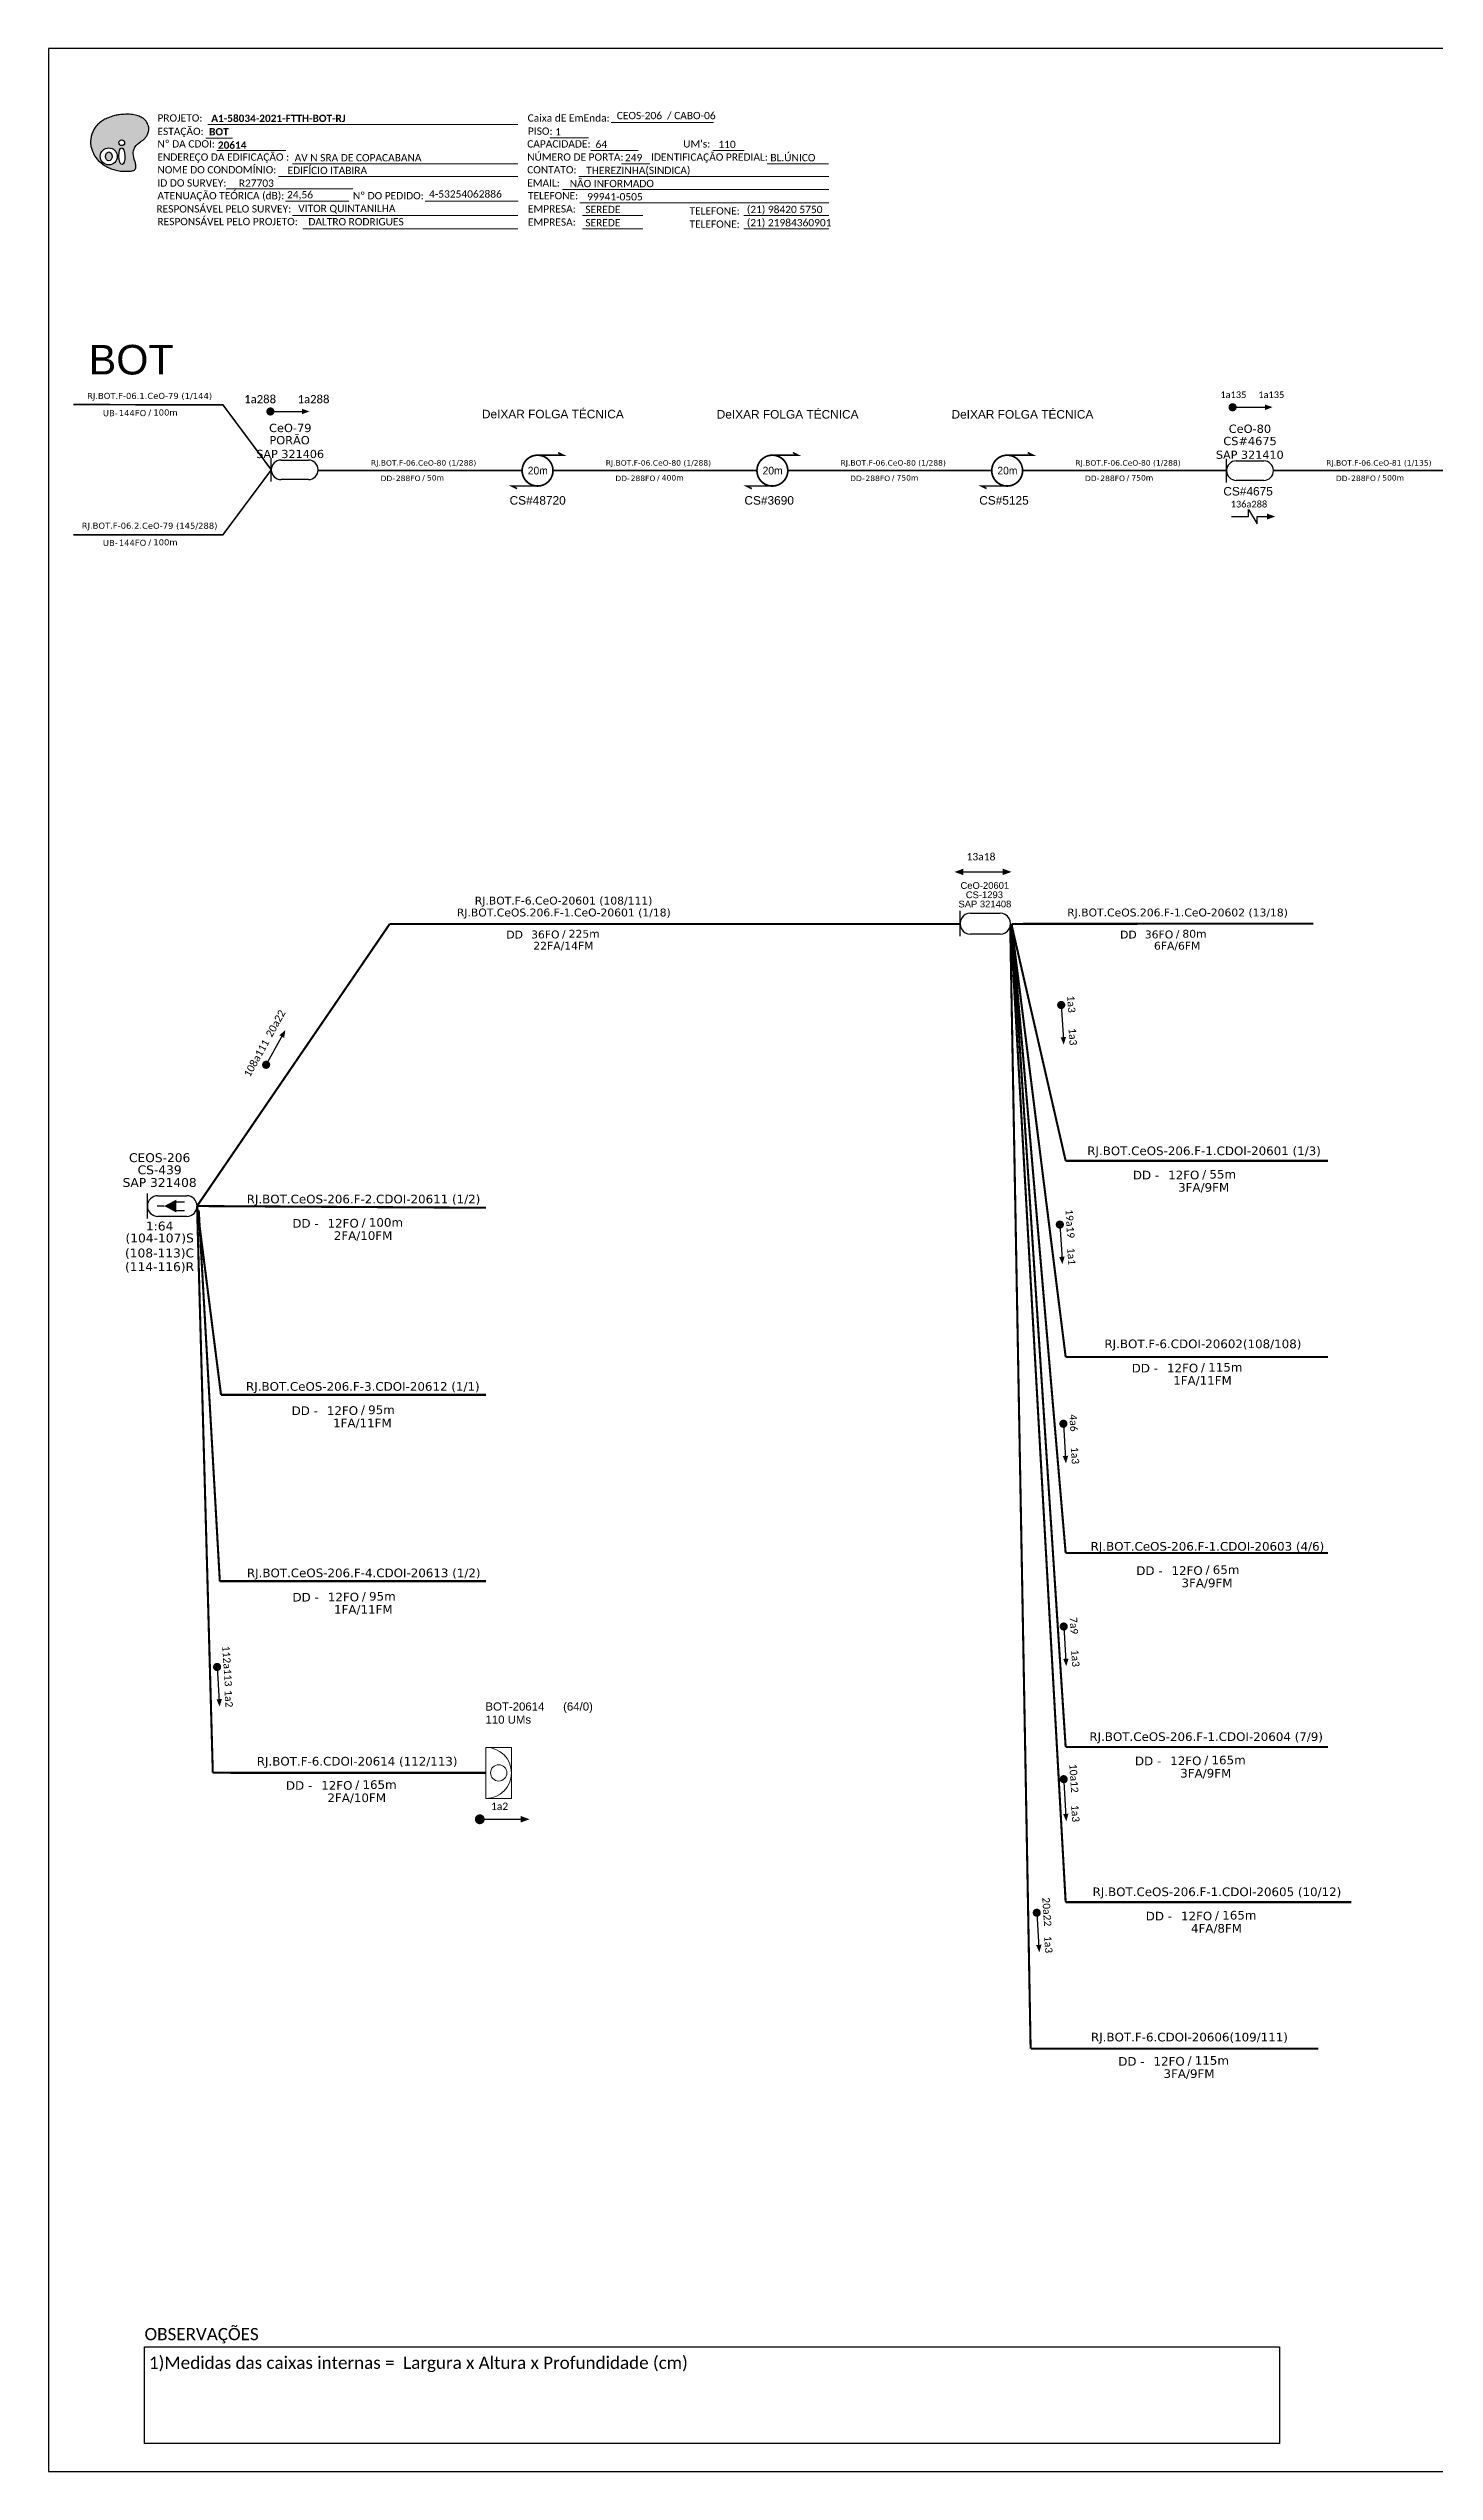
# Model space of a CAD drawing. Header units: metres. Extents: x -1286 to 468, y -500 to 94.
# Drawn here: x -1286 to -946, y -500 to 94 of the extents above; entities that cross this region are included whole.
import ezdxf
from ezdxf.enums import TextEntityAlignment as Align

# ---------------------------------------------------------------- set-up
doc = ezdxf.new("R2010")
doc.units = ezdxf.units.M
for name, color, linetype, lineweight in [("20.0-LEGENDA DOS CDO'S", 1, 'Continuous', 0), ('20.1-CDO_INTERIOR', 1, 'Continuous', 0), ('40.1-ETIQUETAS', 1, 'Continuous', 20)]:
    doc.layers.add(name, color=color, linetype=linetype, lineweight=lineweight)
for name, color, linetype in [('20.4-CEO', 1, 'Continuous'), ('20.4-CEOS', 1, 'Continuous'), ('20.5-CABO AÉREO', 1, 'Continuous'), ('CAP a instalar', 1, 'Continuous'), ('CEO', 1, 'Continuous'), ('SETA', 7, 'Continuous')]:
    doc.layers.add(name, color=color, linetype=linetype)
doc.styles.add('ARIAL', font='arial.ttf')
doc.styles.add('siredit', font='verdana.ttf')
doc.styles.add('WMF-Calibri0', font='calibri.ttf')
doc.styles.add('WMF-Calibri1', font='calibrib.ttf')
doc.linetypes.add('FENCELINE1', pattern='A,0.25,-0.1,[133,ltypeshp.shx,S=0.1,R=0,X=-0.1,Y=0],-0.1,1', length=1.45)

# ---------------------------------------------------------------- blocks, each defined once
blk = doc.blocks.new('OI')
h = blk.add_hatch(color=40)
edge = h.paths.add_edge_path()
edge.add_spline(control_points=[(4.35, -0.67), (3.92, -0.99), (3.26, -1.5), (2.81, -2.59), (2.9, -3.5), (3.06, -4.27), (3.31, -4.85), (3.37, -5.39), (3.4, -5.88), (3.2, -6.4), (2.54, -6.61), (1.65, -6.63), (0.55, -6.67), (-0.56, -6.42), (-1.61, -6.14), (-2.77, -5.61), (-3.92, -4.77), (-4.89, -3.7), (-5.34, -2.65), (-5.6, -1.94), (-5.85, -0.96), (-5.71, 0.47), (-5.1, 2.02), (-4.14, 3.02), (-3.3, 3.61), (-2.37, 4.16), (-1.36, 4.44), (-0.56, 4.7), (0.79, 4.85), (2.24, 4.97), (3.79, 4.57), (4.67, 4.21), (5.44, 3.65), (5.76, 2.99), (6.03, 2.21), (6.01, 1.46), (5.72, 0.64), (5.31, 0.08), (4.88, -0.38), (4.51, -0.55), (4.35, -0.67)], knot_values=[0, 0, 0, 0, 1.60434, 2.417191, 3.427595, 4.282808, 4.776746, 5.304182, 5.888771, 6.258406, 6.858137, 7.79129, 8.986195, 10.124242, 11.187857, 12.242908, 13.953784, 15.414161, 16.515391, 17.349188, 17.675853, 19.552021, 21.515531, 22.568638, 23.63245, 24.621084, 25.782718, 26.745347, 27.142653, 29.870543, 31.004649, 31.921532, 32.709589, 33.801391, 34.042471, 35.192333, 35.971461, 36.628871, 37.254359, 37.836911, 37.836911, 37.836911, 37.836911], degree=3, periodic=0)
h.paths.add_polyline_path([(1.13, -0.87, -1), (-0.04, -0.87, -1)], flags=16)
edge = h.paths.add_edge_path(flags=16)
edge.add_ellipse((0.56, -3.59), major_axis=(-0.02, 1.71), ratio=0.361305, start_angle=0, end_angle=360)
h.paths.add_polyline_path([(-0.36, -3.62, -1), (-3.8, -3.62, -1)], flags=16)
edge = h.paths.add_edge_path(flags=0)
edge.add_ellipse((-2.08, -3.62), major_axis=(0, 0.885), ratio=0.758294, start_angle=0, end_angle=360)
at = {"color": 40}
for centre, radius in [((-2.08, -3.62), 1.72), ((0.54, -0.87), 0.587)]:
    blk.add_circle(centre, radius, dxfattribs=at)
blk.add_ellipse((-2.08, -3.62), major_axis=(0, 0.885), ratio=0.758294, start_param=-3.141592653589792, end_param=3.141592653589792, dxfattribs=at)
blk.add_ellipse((0.56, -3.59), major_axis=(-0.02, 1.71), ratio=0.361305, dxfattribs=at)
at = {"color": 40, "start_tangent": (-0.800898, -0.598801), "end_tangent": (-0.800898, -0.598801)}
blk.add_spline([(4.35, -0.67), (3.2, -1.78), (2.9, -2.54), (2.92, -3.55), (3.12, -4.38), (3.28, -4.85), (3.37, -5.37), (3.35, -5.95), (3.2, -6.29), (2.66, -6.55), (1.73, -6.63), (0.54, -6.62), (-0.58, -6.41), (-1.6, -6.11), (-2.56, -5.67), (-3.95, -4.67), (-4.89, -3.56), (-5.37, -2.56), (-5.64, -1.78), (-5.72, -1.46), (-5.63, 0.42), (-4.84, 2.22), (-4.13, 2.99), (-3.27, 3.62), (-2.4, 4.09), (-1.3, 4.47), (-0.37, 4.72), (0.02, 4.77), (2.75, 4.8), (3.85, 4.53), (4.69, 4.16), (5.31, 3.68), (5.85, 2.73), (5.93, 2.5), (5.94, 1.35), (5.67, 0.62), (5.29, 0.08), (4.84, -0.36), (4.35, -0.67)], degree=3, dxfattribs=at)
blk = doc.blocks.new('CDOI_INT')
at = {"layer": '20.1-CDO_INTERIOR', "color": 0, "lineweight": 18}
blk.add_lwpolyline([(4.25, -4.25), (4.25, 4.25), (0, 4.25), (0, -4.25)], close=True, dxfattribs=at)
blk.add_circle((2.12, 0), 1.36, dxfattribs=at)
blk.add_arc((0, 0), 4.25, 270, 90, dxfattribs=at)
at = {"layer": "20.0-LEGENDA DOS CDO'S", "color": 0, "style": 'ARIAL'}
for tag, p in [('CDO_N', (-0.08, 10.38)), ('SURVEY', (-0.08, 8.2)), ('SPLITER_1', (21.18, 10.38)), ('SPLITER_2', (21.19, 8.68)), ('SAP', (-0.08, 6.23)), ('1:XX', (5.94, -2.22)), ('UMS', (5.94, -4.24))]:
    blk.add_attdef(tag, p, '', height=1.36, dxfattribs=at)
blk.add_attdef('FIBRAS_UTILIZADAS', text='', height=1.36, dxfattribs=at).set_placement((15.34, 10.38), align=Align.CENTER)

msp = doc.modelspace()

# ---------------------------------------------------------------- linework, layer by layer
at = {"color": 0}
for p, q in [((-1262.5, -469.23), (-984.25, -469.23)), ((-1262.5, -492.93), (-1262.5, -469.23)), ((-984.25, -469.23), (-984.25, -492.93)), ((-984.25, -492.93), (-1262.5, -492.93))]:
    msp.add_line(p, q, dxfattribs=at)
msp.add_lwpolyline([(-1286.07, -499.81), (-445.07, -499.81), (-445.07, 94.19), (-1286.07, 94.19)], close=True)
at = {"color": 7, "lineweight": 0}
for points in [[(-1247.47, 72.24), (-1240.92, 72.24)], [(-1246.96, 75.52), (-1170.98, 75.52)], [(-1163.19, 72.28), (-1153.71, 72.28)], [(-1148.15, 76.01), (-1123.01, 76.01)], [(-1244.81, 69.17), (-1227.84, 69.17)], [(-1226.24, 65.93), (-1170.98, 65.93)], [(-1153.14, 69.17), (-1141.52, 69.17)], [(-1145.56, 65.93), (-1138.61, 65.93)], [(-1123.2, 69.17), (-1115.53, 69.17)], [(-1109.86, 65.93), (-1094.82, 65.93)], [(-1242.49, 59.75), (-1211.44, 59.75)], [(-1229.65, 62.82), (-1170.98, 62.82)], [(-1160.06, 59.58), (-1094.8, 59.58)], [(-1156.02, 62.82), (-1094.8, 62.82)], [(-1227.96, 56.79), (-1212.45, 56.79)], [(-1193.73, 56.79), (-1170.96, 56.79)], [(-1155.78, 56.34), (-1094.8, 56.34)], [(-1226.24, 53.23), (-1170.98, 53.23)], [(-1223.75, 49.99), (-1170.98, 49.99)], [(-1155.17, 53.23), (-1140.37, 53.23)], [(-1155.17, 49.99), (-1140.37, 49.99)], [(-1115.57, 53.23), (-1094.8, 53.23)], [(-1115.57, 49.99), (-1094.8, 49.99)]]:
    msp.add_lwpolyline(points, dxfattribs=at)
at = {"color": 7}
for points, const_width in [([(-1232.16, 5.2, 1), (-1231.16, 5.2, 1)], 1), ([(-996.29, 6.24, 1), (-995.29, 6.24, 1)], 1), ([(-1166.17, -5.51, 1.000012), (-1166.17, -13.07, 0.999978)], 0.42), ([(-1108.61, -5.51, 1.000012), (-1108.61, -13.07, 0.999978)], 0.42), ([(-1051.05, -5.51, 1.000012), (-1051.05, -13.07, 0.999978)], 0.42), ([(-1037.84, -139.79, 1), (-1037.78, -140.79, 1)], 1), ([(-1038.17, -193.62, 1), (-1038.11, -194.62, 1)], 1), ([(-1037.3, -242.45, 1), (-1037.23, -243.45, 1)], 1), ([(-1037.21, -292.16, 1), (-1037.15, -293.15, 1)], 1), ([(-1244.76, -302.07, 1), (-1244.7, -303.07, 1)], 1), ([(-1037.21, -329.58, 1), (-1037.15, -330.58, 1)], 1), ([(-1043.83, -362.32, 1), (-1043.77, -363.31, 1)], 1)]:
    msp.add_lwpolyline(points, format="xyb", close=True, dxfattribs=dict(at, const_width=const_width))
for points in [[(-995.79, 6.24), (-987.81, 6.24)], [(-991.9, -20.57), (-991.9, -18.8), (-989.79, -22.34), (-989.79, -20.57)]]:
    msp.add_lwpolyline(points, dxfattribs=at)
at = {"color": 7, "const_width": 0.394}
for points in [[(-1166.17, -5.51), (-1159.87, -5.51), (-1161.13, -4.88)], [(-1108.61, -5.51), (-1102.31, -5.51), (-1103.57, -4.88)], [(-1051.05, -5.51), (-1044.75, -5.51), (-1046.01, -4.88)], [(-1166.17, -13.07), (-1172.47, -13.07), (-1171.21, -13.7)], [(-1108.61, -13.07), (-1114.91, -13.07), (-1113.65, -13.7)], [(-1051.05, -13.07), (-1057.35, -13.07), (-1056.09, -13.7)]]:
    msp.add_lwpolyline(points, dxfattribs=at)
for points, const_width in [([(-1232.95, -155.39, 1), (-1232.47, -154.52, 1)], 1), ([(-1180.94, -339.91, 1), (-1179.73, -339.91, 1)], 1.21)]:
    msp.add_lwpolyline(points, format="xyb", close=True, dxfattribs=dict(const_width=const_width))
at = {"layer": '20.4-CEO', "color": 7}
for p, q in [((-1229.05, -6.71), (-1222.34, -6.71)), ((-1222.34, -11.49), (-1229.05, -11.49))]:
    msp.add_line(p, q, dxfattribs=at)
at = {"layer": '20.4-CEO', "color": 7, "const_width": 0.4}
for points in [[(-1279.94, 6.89), (-1243.31, 6.84), (-1231.44, -9.1)], [(-1279.94, -25.01), (-1243.31, -25.03), (-1231.44, -9.1)]]:
    msp.add_lwpolyline(points, dxfattribs=at)
at = {"layer": '20.4-CEO', "color": 7}
msp.add_lwpolyline([(-1231.44, -11.98), (-1231.44, -6.21)], dxfattribs=at)
for centre, start, end in [((-1229.05, -9.1), 90, 270), ((-1222.34, -9.1), 270, 90)]:
    msp.add_arc(centre, 2.39, start, end, dxfattribs=at)
at = {"layer": '20.4-CEOS', "color": 7}
for p, q in [((-994.88, -6.9), (-988.16, -6.9)), ((-988.16, -11.69), (-994.88, -11.69)), ((-1062.6, -123.46), (-1062.6, -117.24)), ((-1060.02, -117.77), (-1052.79, -117.77)), ((-1052.79, -122.93), (-1060.02, -122.93))]:
    msp.add_line(p, q, dxfattribs=at)
at = {"layer": '20.4-CEOS', "color": 5}
for p, q in [((-1259.27, -187.05), (-1252.17, -187.05)), ((-1252.17, -192.11), (-1259.27, -192.11))]:
    msp.add_line(p, q, dxfattribs=at)
at = {"layer": '20.4-CEOS', "color": 7}
msp.add_lwpolyline([(-997.27, -12.18), (-997.27, -6.41)], dxfattribs=at)
at = {"layer": '20.4-CEOS', "color": 5}
for points in [[(-1261.8, -192.63), (-1261.8, -186.53)], [(-1257.68, -189.58), (-1259.39, -189.58)], [(-1254.88, -188.58), (-1252.73, -188.58)], [(-1254.88, -190.68), (-1252.73, -190.68)]]:
    msp.add_lwpolyline(points, dxfattribs=at)
msp.add_lwpolyline([(-1257.68, -189.58, 0, 3.13, 0), (-1254.75, -189.58, 3.13, 3.13, 0)], format="xyseb", dxfattribs=at)
at = {"layer": '20.4-CEOS', "color": 7}
for centre, start, end in [((-994.88, -9.29), 90, 270), ((-988.16, -9.29), 270, 90)]:
    msp.add_arc(centre, 2.39, start, end, dxfattribs=at)
at = {"layer": '20.4-CEOS', "color": 5}
for centre, start, end in [((-1259.27, -189.58), 90, 270), ((-1252.17, -189.58), 270, 90)]:
    msp.add_arc(centre, 2.53, start, end, dxfattribs=at)
at = {"layer": '20.4-CEOS', "color": 7}
for centre, major_axis, start_param, end_param in [((-1060.02, -120.35), (1.82, 1.82), 0.785398, 3.926991), ((-1052.79, -120.35), (-1.82, 1.82), 2.356194, 5.497787)]:
    msp.add_ellipse(centre, major_axis=major_axis, ratio=1, start_param=start_param, end_param=end_param, dxfattribs=at)
at = {"layer": '20.5-CABO AÉREO', "color": 7, "ltscale": 8, "const_width": 0.4}
for points in [[(-1219.95, -9.29), (-1169.95, -9.29)], [(-1162.39, -9.29), (-1112.39, -9.29)], [(-1104.83, -9.29), (-1054.83, -9.29)], [(-1047.27, -9.29), (-997.27, -9.29)], [(-985.77, -9.29), (-935.77, -9.29)]]:
    msp.add_lwpolyline(points, dxfattribs=at)
at = {"layer": 'CAP a instalar', "color": 7, "linetype": 'FENCELINE1', "ltscale": 7, "const_width": 0.513}
for points in [[(-1249.64, -189.58), (-1202.4, -120.41)], [(-1202.4, -120.41), (-1062.64, -120.41)], [(-1050.3, -120.87), (-1045.3, -396.11)], [(-1050.18, -121.05), (-1036.71, -360.23)], [(-1049.99, -120.54), (-1036.71, -178.5)], [(-1049.99, -120.54), (-1036.71, -226.57)], [(-1049.93, -120.41), (-975.97, -120.35)], [(-1049.93, -120.41), (-1036.71, -274.64)], [(-1049.93, -120.41), (-1036.71, -322.19)], [(-1036.71, -178.5), (-972.37, -178.5)], [(-1249.64, -189.58), (-1178.81, -190)], [(-1249.64, -189.58), (-1243.77, -235.85)], [(-1249.23, -190.63), (-1244.06, -281.54)], [(-1036.71, -226.57), (-972.37, -226.57)], [(-1243.77, -235.85), (-1178.81, -235.85)], [(-1036.71, -274.64), (-972.37, -274.64)], [(-1244.06, -281.54), (-1178.81, -281.54)], [(-1036.71, -322.19), (-972.37, -322.19)], [(-1036.71, -360.23), (-966.69, -360.23)], [(-1045.18, -396.15), (-974.78, -396.15)]]:
    msp.add_lwpolyline(points, dxfattribs=at)
at = {"layer": 'CAP a instalar', "color": 1, "linetype": 'FENCELINE1', "ltscale": 7, "const_width": 0.513}
for points in [[(-1249.64, -189.58), (-1245.78, -328.51)], [(-1245.78, -328.51), (-1178.81, -328.53)]]:
    msp.add_lwpolyline(points, dxfattribs=at)
at = {"layer": 'SETA', "color": 7}
for points in [[(-1231.66, 5.2), (-1222.96, 5.2)], [(-996.05, -20.57), (-991.9, -20.57)], [(-989.79, -20.57), (-986.6, -20.57)], [(-1061.76, -107.68), (-1051.36, -107.68)], [(-1037.81, -140.29), (-1037.27, -148.87)], [(-1038.14, -194.12), (-1037.59, -202.7)], [(-1037.26, -242.95), (-1036.72, -251.53)], [(-1037.18, -292.65), (-1036.64, -301.23)], [(-1244.73, -302.57), (-1244.19, -311.15)], [(-1037.18, -330.69), (-1036.64, -339.27)], [(-1043.8, -362.82), (-1043.26, -371.4)]]:
    msp.add_lwpolyline(points, dxfattribs=at)
at = {"layer": 'SETA'}
for points in [[(-1232.71, -154.95), (-1228.53, -147.44)], [(-1179.91, -339.92), (-1169.5, -339.92)]]:
    msp.add_lwpolyline(points, dxfattribs=at)
at = {"layer": 'SETA', "color": 7}
for points in [[(-987.82, 6.9), (-985.98, 6.25), (-987.81, 5.57)], [(-1223.92, 5.87), (-1222.09, 5.21), (-1223.91, 4.53)], [(-987.36, -19.83), (-985.34, -20.56), (-987.36, -21.29)], [(-1061.76, -108.48), (-1063.98, -107.68), (-1061.76, -106.87)], [(-1052.19, -106.85), (-1049.98, -107.66), (-1052.19, -108.47)], [(-1036.63, -148.14), (-1037.18, -150.01), (-1037.96, -148.22)], [(-1036.96, -201.97), (-1037.51, -203.84), (-1038.29, -202.06)], [(-1036.09, -250.8), (-1036.63, -252.67), (-1037.42, -250.89)], [(-1036, -300.5), (-1036.55, -302.37), (-1037.33, -300.59)], [(-1243.55, -310.42), (-1244.1, -312.29), (-1244.88, -310.5)], [(-1036, -338.54), (-1036.55, -340.41), (-1037.33, -338.63)], [(-1042.62, -370.66), (-1043.17, -372.53), (-1043.95, -370.75)]]:
    msp.add_solid(points, dxfattribs=at)
at = {"layer": 'SETA'}
for points in [[(-1229.46, -147.71), (-1227.99, -146.44), (-1228.29, -148.36)], [(-1170.34, -339.09), (-1168.12, -339.9), (-1170.34, -340.71)]]:
    msp.add_solid(points, dxfattribs=at)

# ---------------------------------------------------------------- block references
at = {"color": 7, "xscale": 1.213923925163967, "yscale": 1.213923925163967, "zscale": 1.213923925163967, "rotation": 0.1532896023949059}
msp.add_blockref('OI', (-1268.76, 72.14), dxfattribs=at)
at = {"layer": 'CAP a instalar', "linetype": 'FENCELINE1', "ltscale": 7}
ref = msp.add_blockref('CDOI_INT', (-1178.81, -328.53), dxfattribs=dict(at, xscale=1.470653668531895, yscale=1.470653668531895, zscale=1.470653668531895))
ref.add_attrib('CDO_N', 'BOT-20614', (-1178.94, -313.26), dxfattribs={"layer": "20.0-LEGENDA DOS CDO'S", "color": 0, "height": 2, "style": 'ARIAL'})
ref.add_attrib('FIBRAS_UTILIZADAS', '(64/0)', dxfattribs={"layer": "20.0-LEGENDA DOS CDO'S", "color": 0, "height": 2, "style": 'ARIAL'}).set_placement((-1156.26, -313.26), align=Align.CENTER)
ref.add_attrib('SURVEY', '110 UMs', (-1178.93, -316.47), dxfattribs={"layer": "20.0-LEGENDA DOS CDO'S", "color": 0, "height": 2, "style": 'ARIAL'})

# ---------------------------------------------------------------- texts
at = {"color": 7, "lineweight": 0, "style": 'WMF-Calibri0'}
for s, height, p in [('PROJETO:', 1.793, (-1259.36, 76.26)), ('Caixa dE EmEnda:', 1.7927, (-1168.6, 76.26)), ('ESTAÇÃO:', 1.793, (-1259.36, 72.98)), ('Nº DA CDOI:', 1.7927, (-1259.36, 69.91)), ('CAPACIDADE:', 1.7927, (-1168.71, 69.91)), ('PISO:', 1.793, (-1168.53, 73.03)), ("UM's:", 1.793, (-1130.47, 69.91)), ('ENDEREÇO DA EDIFICAÇÃO :', 1.7927, (-1259.36, 66.68)), ('NOME DO CONDOMÍNIO:', 1.7927, (-1259.36, 63.56)), ('CONTATO:', 1.793, (-1168.71, 63.56)), ('NÚMERO DE PORTA:', 1.7927, (-1168.71, 66.68)), ('IDENTIFICAÇÃO PREDIAL:', 1.7927, (-1138.34, 66.68)), ('ATENUAÇÃO TEÓRICA (dB):', 1.7927, (-1259.36, 57.21)), ('ID DO SURVEY:', 1.7927, (-1259.36, 60.33)), ('EMAIL:', 1.793, (-1168.71, 60.33)), ('RESPONSÁVEL PELO SURVEY:', 1.7927, (-1259.6, 53.98)), ('Nº DO PEDIDO:', 1.7927, (-1211.44, 57.21)), ('TELEFONE:', 1.793, (-1168.53, 57.21)), ('EMPRESA:', 1.793, (-1168.53, 53.98)), ('TELEFONE:', 1.793, (-1128.93, 53.47)), ('RESPONSÁVEL PELO PROJETO:', 1.7927, (-1259.36, 50.87)), ('EMPRESA:', 1.793, (-1168.53, 50.74)), ('TELEFONE:', 1.793, (-1128.93, 50.24))]:
    msp.add_text(s, height=height, dxfattribs=at).set_placement(p)
at = {"color": 7}
for s, height, style, p in [('A1-58034-2021-FTTH-BOT-RJ', 1.7927, 'WMF-Calibri1', (-1246.16, 76.17)), ('CEOS-206  / CABO-06', 1.7927, 'WMF-Calibri0', (-1146.75, 76.85)), ('BOT', 1.793, 'WMF-Calibri1', (-1246.68, 72.89)), ('1', 1.79, 'WMF-Calibri0', (-1161.84, 72.88)), ('64', 1.793, 'WMF-Calibri0', (-1151.96, 69.79)), ('110', 1.793, 'WMF-Calibri0', (-1121.85, 69.77)), ('EDIFÍCIO ITABIRA', 1.7927, 'WMF-Calibri0', (-1227.45, 63.39)), ('AV N SRA DE COPACABANA', 1.7927, 'WMF-Calibri0', (-1225.73, 66.52)), ('THEREZINHA(SINDICA)', 1.7927, 'WMF-Calibri0', (-1154.25, 63.42)), ('249', 1.793, 'WMF-Calibri0', (-1144.74, 66.53)), ('BL.ÚNICO', 1.793, 'WMF-Calibri0', (-1109.1, 66.53)), ('R27703', 1.793, 'WMF-Calibri0', (-1239.4, 60.28)), ('4-53254062886 ', 1.7927, 'WMF-Calibri0', (-1192.78, 57.62)), ('NÃO INFORMADO', 1.7927, 'WMF-Calibri0', (-1158.28, 60.18)), ('24,56', 1.793, 'WMF-Calibri0', (-1227.58, 57.45)), ('VITOR QUINTANILHA', 1.7927, 'WMF-Calibri0', (-1224.84, 54.07)), ('SEREDE', 1.793, 'WMF-Calibri0', (-1154.47, 53.83)), ('99941-0505', 1.793, 'WMF-Calibri0', (-1154, 56.94)), ('(21) 98420 5750', 1.7927, 'WMF-Calibri0', (-1114.86, 53.83)), ('DALTRO RODRIGUES', 1.7927, 'WMF-Calibri0', (-1222.35, 50.83)), ('SEREDE', 1.793, 'WMF-Calibri0', (-1154.47, 50.59)), ('(21) 21984360901', 1.7927, 'WMF-Calibri0', (-1114.86, 50.59)), ('BOT', 7.258, 'ARIAL', (-1276.21, 14.27))]:
    msp.add_text(s, height=height, dxfattribs=dict(at, style=style)).set_placement(p)
at = {"color": 7, "style": 'WMF-Calibri1'}
msp.add_text('20614', height=1.793, dxfattribs=at).set_placement((-1241.03, 69.6), align=Align.CENTER)
at = {"color": 7, "style": 'ARIAL'}
for s, height, p in [('DeIXAR FOLGA TÉCNICA', 2.0835, (-1179.81, 3.53)), ('DeIXAR FOLGA TÉCNICA', 2.0835, (-1122.25, 3.47)), ('DeIXAR FOLGA TÉCNICA', 2.0835, (-1064.69, 3.47)), ('CS#48720', 2.083, (-1173.02, -17.63)), ('CS#3690', 2.083, (-1115.46, -17.63)), ('CS#5125', 2.083, (-1057.9, -17.63)), ('CS#4675', 2.083, (-998.06, -15.39))]:
    msp.add_text(s, height=height, rotation=359.98667, dxfattribs=at).set_placement(p)
at = {"color": 7}
for p in [(-1168.57, -10.24), (-1111.01, -10.24), (-1053.45, -10.24)]:
    msp.add_text('20m', height=1.89, dxfattribs=at).set_placement(p)
at = {"style": 'WMF-Calibri0'}
msp.add_text('OBSERVAÇÕES', height=3, dxfattribs=at).set_placement((-1262.52, -467.61))
at = {"color": 7, "attachment_point": 5}
for s, insert, char_height, width, rotation in [('{\\fCalibri|b0|i0|c0|p34;\\C256;1a288}', (-1234.18, 8.22), 2, 147.6437, 359.91656), ('{\\fCalibri|b0|i0|c0|p34;\\C256;1a288}', (-1221.09, 8.22), 2, 147.6437, 359.91656), ('{\\fCalibri|b0|i0|c0|p34;\\C7;1a3}', (-1035.33, -140.07), 1.82, 25.3588, 273.6303), ('{\\fCalibri|b0|i0|c0|p34;\\C7;1a3}', (-1034.97, -148.08), 1.82, 25.3588, 273.6303), ('{\\fCalibri|b0|i0|c0|p34;\\C7;19a19}', (-1035.65, -193.91), 1.82, 25.3588, 273.6303), ('{\\fCalibri|b0|i0|c0|p34;\\C7;1a1}', (-1035.3, -201.91), 1.82, 25.3588, 273.6303), ('{\\fCalibri|b0|i0|c0|p34;\\C7;4a6}', (-1034.78, -242.74), 1.82, 25.3588, 273.6303), ('{\\fCalibri|b0|i0|c0|p34;\\C7;1a3}', (-1034.42, -250.74), 1.82, 25.3588, 273.6303), ('{\\fCalibri|b0|i0|c0|p34;\\C7;7a9}', (-1034.7, -292.44), 1.82, 25.3588, 273.6303), ('{\\fCalibri|b0|i0|c0|p34;\\C7;112a113}', (-1242.25, -302.35), 1.82, 25.3588, 273.6303), ('{\\fCalibri|b0|i0|c0|p34;\\C7;1a3}', (-1034.34, -300.44), 1.82, 25.3588, 273.6303), ('{\\fCalibri|b0|i0|c0|p34;\\C7;1a2}', (-1241.89, -310.36), 1.82, 25.3588, 273.6303), ('{\\fCalibri|b0|i0|c0|p34;\\C7;10a12}', (-1034.7, -329.86), 1.82, 25.3588, 273.6303), ('{\\fCalibri|b0|i0|c0|p34;\\C7;1a3}', (-1034.34, -338.48), 1.82, 25.3588, 273.6303), ('{\\fCalibri|b0|i0|c0|p34;\\C7;20a22}', (-1041.32, -362.6), 1.82, 25.3588, 273.6303), ('{\\fCalibri|b0|i0|c0|p34;\\C7;1a3}', (-1040.96, -370.61), 1.82, 25.3588, 273.6303)]:
    msp.add_mtext(s, dxfattribs=dict(at, insert=insert, char_height=char_height, width=width, rotation=rotation))
at = {"color": 7, "insert": (-1057.47, -103.95), "char_height": 1.815, "width": 30.6841, "attachment_point": 5}
msp.add_mtext('{\\fCalibri|b0|i0|c0|p34;\\C7;13a18}', dxfattribs=at)
at = {"char_height": 1.82, "width": 25.3588, "attachment_point": 5, "rotation": 60.89455}
for s, insert in [('{\\fCalibri|b0|i0|c0|p34;\\C7;20a22}', (-1230.38, -144.82)), ('{\\fCalibri|b0|i0|c0|p34;\\C7;108a111}', (-1235.06, -153.33))]:
    msp.add_mtext(s, dxfattribs=dict(at, insert=insert))
at = {"insert": (-1175.49, -336.74), "char_height": 1.815, "width": 30.6841, "attachment_point": 5}
msp.add_mtext('{\\fCalibri|b0|i0|c0|p34;\\C7;1a2}', dxfattribs=at)
at = {"insert": (-1261.44, -471.63), "char_height": 3, "width": 277.1819, "attachment_point": 1, "style": 'WMF-Calibri0'}
msp.add_mtext('1)Medidas das caixas internas =  Largura x Altura x Profundidade (cm)', dxfattribs=at)
at = {"layer": "20.0-LEGENDA DOS CDO'S", "color": 7, "linetype": 'FENCELINE1', "style": 'ARIAL'}
for s, p in [('CeO-20601', (-1062.49, -111.83)), ('CS-1293', (-1061.18, -114.11)), ('SAP 321408', (-1062.99, -116.38))]:
    msp.add_text(s, height=1.652, rotation=0.11799, dxfattribs=at).set_placement(p)
at = {"layer": '20.4-CEO', "color": 7, "style": 'siredit'}
for s, height, p in [('CeO-79', 2.028, (-1226.79, 1.17)), ('          SAP 321406', 2, (-1231.17, -5.21)), ('PORÃO', 2.028, (-1226.96, -1.83))]:
    msp.add_text(s, height=height, dxfattribs=at).set_placement(p, align=Align.MIDDLE_CENTER)
at = {"layer": '20.4-CEOS', "color": 7, "style": 'siredit'}
for s, height, p in [('SAP 321410', 2, (-991.57, -5.4)), ('CS#4675', 2.028, (-991.51, -2.03))]:
    msp.add_text(s, height=height, dxfattribs=at).set_placement(p, align=Align.MIDDLE_CENTER)
at = {"layer": '20.4-CEOS', "color": 5, "linetype": 'FENCELINE1', "style": 'siredit'}
for s, p in [('CEOS-206', (-1258.81, -176.63)), ('SAP 321408', (-1258.81, -182.71)), ('CS-439', (-1258.81, -179.61)), ('1:64', (-1258.81, -193.39)), ('(108-113)C', (-1258.83, -199.99)), ('(104-107)S', (-1258.81, -196.32)), ('(114-116)R', (-1258.83, -203.35))]:
    msp.add_text(s, height=2.183, dxfattribs=at).set_placement(p, align=Align.TOP_CENTER)
at = {"layer": '40.1-ETIQUETAS', "color": 7, "linetype": 'FENCELINE1', "style": 'siredit'}
for s, height, p in [('RJ.BOT.F-06.1.CeO-79 (1/144)', 1.5, (-1261.28, 9.02)), ('RJ.BOT.F-06.CeO-80 (1/288)', 1.35, (-1194.11, -7.4)), ('RJ.BOT.F-06.CeO-80 (1/288)', 1.35, (-1136.55, -7.4)), ('RJ.BOT.F-06.CeO-80 (1/288)', 1.35, (-1078.99, -7.4)), ('RJ.BOT.F-06.CeO-80 (1/288)', 1.35, (-1021.43, -7.4)), ('RJ.BOT.F-06.CeO-81 (1/135)', 1.35, (-959.93, -7.4)), ('RJ.BOT.F-06.2.CeO-79 (145/288)', 1.5, (-1261.28, -22.81)), ('RJ.BOT.CeOS.206.F-1.CeO-20601 (1/18)', 1.9246, (-1159.74, -117.62)), ('RJ.BOT.F-6.CeO-20601 (108/111)', 1.9246, (-1159.79, -114.7)), ('RJ.BOT.CeOS.206.F-1.CeO-20602 (13/18)', 1.9246, (-1009.29, -117.62)), ('22FA/14FM', 1.925, (-1159.84, -125.77)), ('6FA/6FM', 1.925, (-1009.38, -125.77)), ('RJ.BOT.CeOS-206.F-1.CDOI-20601 (1/3)', 2.117, (-1002.79, -176.04)), ('3FA/9FM', 2.117, (-1002.89, -185)), ('RJ.BOT.CeOS-206.F-2.CDOI-20611 (1/2)', 2.117, (-1208.84, -187.86)), ('2FA/10FM', 2.117, (-1208.94, -196.82)), ('RJ.BOT.F-6.CDOI-20602(108/108)', 2.117, (-1003.07, -223.36)), ('1FA/11FM', 2.117, (-1003.17, -232.33)), ('RJ.BOT.CeOS-206.F-3.CDOI-20612 (1/1)', 2.117, (-1209.01, -233.8)), ('1FA/11FM', 2.117, (-1209.11, -242.76)), ('RJ.BOT.CeOS-206.F-1.CDOI-20603 (4/6)', 2.117, (-1001.96, -273)), ('RJ.BOT.CeOS-206.F-4.CDOI-20613 (1/2)', 2.117, (-1208.79, -279.51)), ('3FA/9FM', 2.117, (-1002.06, -281.96)), ('1FA/11FM', 2.117, (-1208.89, -288.47)), ('RJ.BOT.CeOS-206.F-1.CDOI-20604 (7/9)', 2.117, (-1002.27, -319.65)), ('3FA/9FM', 2.117, (-1002.37, -328.61)), ('RJ.BOT.CeOS-206.F-1.CDOI-20605 (10/12)', 2.117, (-999.63, -357.69)), ('4FA/8FM', 2.117, (-999.74, -366.65)), ('RJ.BOT.F-6.CDOI-20606(109/111)', 2.117, (-1006.37, -393.3)), ('3FA/9FM', 2.117, (-1006.47, -402.26))]:
    msp.add_text(s, height=height, dxfattribs=at).set_placement(p, align=Align.MIDDLE_CENTER)
for s, height, p in [('UB-', 1.5, (-1269.07, 4.8)), ('144FO', 1.5, (-1262.09, 4.82)), ('DD-', 1.35, (-1201.13, -11.2)), ('288FO', 1.35, (-1194.85, -11.18)), ('DD-', 1.35, (-1143.57, -11.2)), ('288FO', 1.35, (-1137.29, -11.18)), ('DD-', 1.35, (-1086.01, -11.2)), ('288FO', 1.35, (-1079.73, -11.18)), ('DD-', 1.35, (-1028.45, -11.2)), ('288FO', 1.35, (-1022.17, -11.18)), ('DD-', 1.35, (-966.95, -11.2)), ('288FO', 1.35, (-960.67, -11.18)), ('UB-', 1.5, (-1269.07, -27.03)), ('144FO', 1.5, (-1262.09, -27)), ('DD', 1.925, (-1169.75, -123.03)), ('36FO', 1.925, (-1160.79, -123)), ('DD', 1.925, (-1019.3, -123.03)), ('36FO', 1.925, (-1010.34, -123)), ('DD -', 2.117, (-1013.79, -182)), ('12FO', 2.117, (-1003.94, -181.96)), ('DD -', 2.117, (-1219.84, -193.82)), ('12FO', 2.117, (-1209.99, -193.79)), ('DD -', 2.117, (-1014.08, -229.32)), ('12FO', 2.117, (-1004.22, -229.29)), ('DD -', 2.117, (-1220.02, -239.75)), ('12FO', 2.117, (-1210.17, -239.72)), ('DD -', 2.117, (-1012.96, -278.96)), ('12FO', 2.117, (-1003.11, -278.93)), ('DD -', 2.117, (-1219.8, -285.47)), ('12FO', 2.117, (-1209.94, -285.43)), ('DD -', 2.117, (-1013.28, -325.61)), ('12FO', 2.117, (-1003.42, -325.58)), ('DD -', 2.117, (-1010.64, -363.65)), ('12FO', 2.117, (-1000.79, -363.62)), ('DD -', 2.117, (-1017.38, -399.26)), ('12FO', 2.117, (-1007.52, -399.22))]:
    msp.add_text(s, height=height, dxfattribs=at).set_placement(p, align=Align.MIDDLE_RIGHT)
at = {"layer": '40.1-ETIQUETAS', "color": 7, "style": 'siredit'}
for height, p in [(1.5, (-1260.91, 4.96)), (1.35, (-1193.81, -11.05)), (1.35, (-1136.25, -11.05)), (1.35, (-1078.69, -11.05)), (1.35, (-1021.13, -11.05)), (1.35, (-959.63, -11.05)), (1.5, (-1260.91, -26.86)), (1.92, (-1159.28, -122.83)), (1.92, (-1008.82, -122.83)), (2.12, (-1002.27, -181.77)), (2.12, (-1208.32, -193.59)), (2.12, (-1002.56, -229.09)), (2.12, (-1208.5, -239.53)), (2.12, (-1001.44, -278.73)), (2.12, (-1208.27, -285.24)), (2.12, (-1001.75, -325.38)), (2.12, (-999.12, -363.42)), (2.12, (-1005.85, -399.03))]:
    msp.add_text('/', height=height, dxfattribs=at).set_placement(p, align=Align.MIDDLE_RIGHT)
at = {"layer": '40.1-ETIQUETAS', "color": 7, "linetype": 'FENCELINE1', "style": 'siredit'}
for s, height, p in [('100m', 1.5, (-1260.35, 4.96)), ('50m', 1.35, (-1193.28, -11.05)), ('400m', 1.35, (-1135.72, -11.05)), ('750m', 1.35, (-1078.16, -11.05)), ('750m', 1.35, (-1020.6, -11.05)), ('500m', 1.35, (-959.1, -11.05)), ('100m', 1.5, (-1260.35, -26.86)), ('225m', 1.925, (-1158.55, -122.83)), ('80m', 1.925, (-1008.1, -122.83)), ('55m', 2.117, (-1001.48, -181.77)), ('100m', 2.117, (-1207.53, -193.59)), ('115m', 2.117, (-1001.76, -229.09)), ('95m', 2.117, (-1207.7, -239.53)), ('65m', 2.117, (-1000.65, -278.73)), ('95m', 2.117, (-1207.48, -285.24)), ('165m', 2.117, (-1000.96, -325.38)), ('165m', 2.117, (-998.32, -363.42)), ('115m', 2.117, (-1005.06, -399.03))]:
    msp.add_text(s, height=height, dxfattribs=at).set_placement(p, align=Align.MIDDLE_LEFT)
at = {"layer": '40.1-ETIQUETAS', "color": 1, "linetype": 'FENCELINE1', "style": 'siredit'}
for s, p in [('RJ.BOT.F-6.CDOI-20614 (112/113)', (-1210.4, -325.68)), ('2FA/10FM', (-1210.5, -334.64))]:
    msp.add_text(s, height=2.117, dxfattribs=at).set_placement(p, align=Align.MIDDLE_CENTER)
for s, p in [('DD -', (-1221.41, -331.63)), ('12FO', (-1211.55, -331.6))]:
    msp.add_text(s, height=2.117, dxfattribs=at).set_placement(p, align=Align.MIDDLE_RIGHT)
at = {"layer": '40.1-ETIQUETAS', "color": 1, "style": 'siredit'}
msp.add_text('/', height=2.12, dxfattribs=at).set_placement((-1209.88, -331.41), align=Align.MIDDLE_RIGHT)
at = {"layer": '40.1-ETIQUETAS', "color": 1, "linetype": 'FENCELINE1', "style": 'siredit'}
msp.add_text('165m', height=2.117, dxfattribs=at).set_placement((-1209.09, -331.41), align=Align.MIDDLE_LEFT)
at = {"layer": '40.1-ETIQUETAS', "color": 7, "char_height": 1.633, "width": 27.8947, "attachment_point": 5, "style": 'ARIAL'}
for s, insert in [('{\\fCalibri|b0|i0|c0|p34;1a135}', (-995.6, 9.3)), ('{\\fCalibri|b0|i0|c0|p34;1a135}', (-986.31, 9.3)), ('{\\fCalibri|b0|i0|c0|p34;136a288}', (-991.78, -17.52))]:
    msp.add_mtext(s, dxfattribs=dict(at, insert=insert))
at = {"layer": 'CEO', "color": 7, "style": 'siredit'}
msp.add_text('CeO-80', height=2.028, dxfattribs=at).set_placement((-991.54, 0.97), align=Align.MIDDLE_CENTER)

doc.saveas('drawing.dxf')
